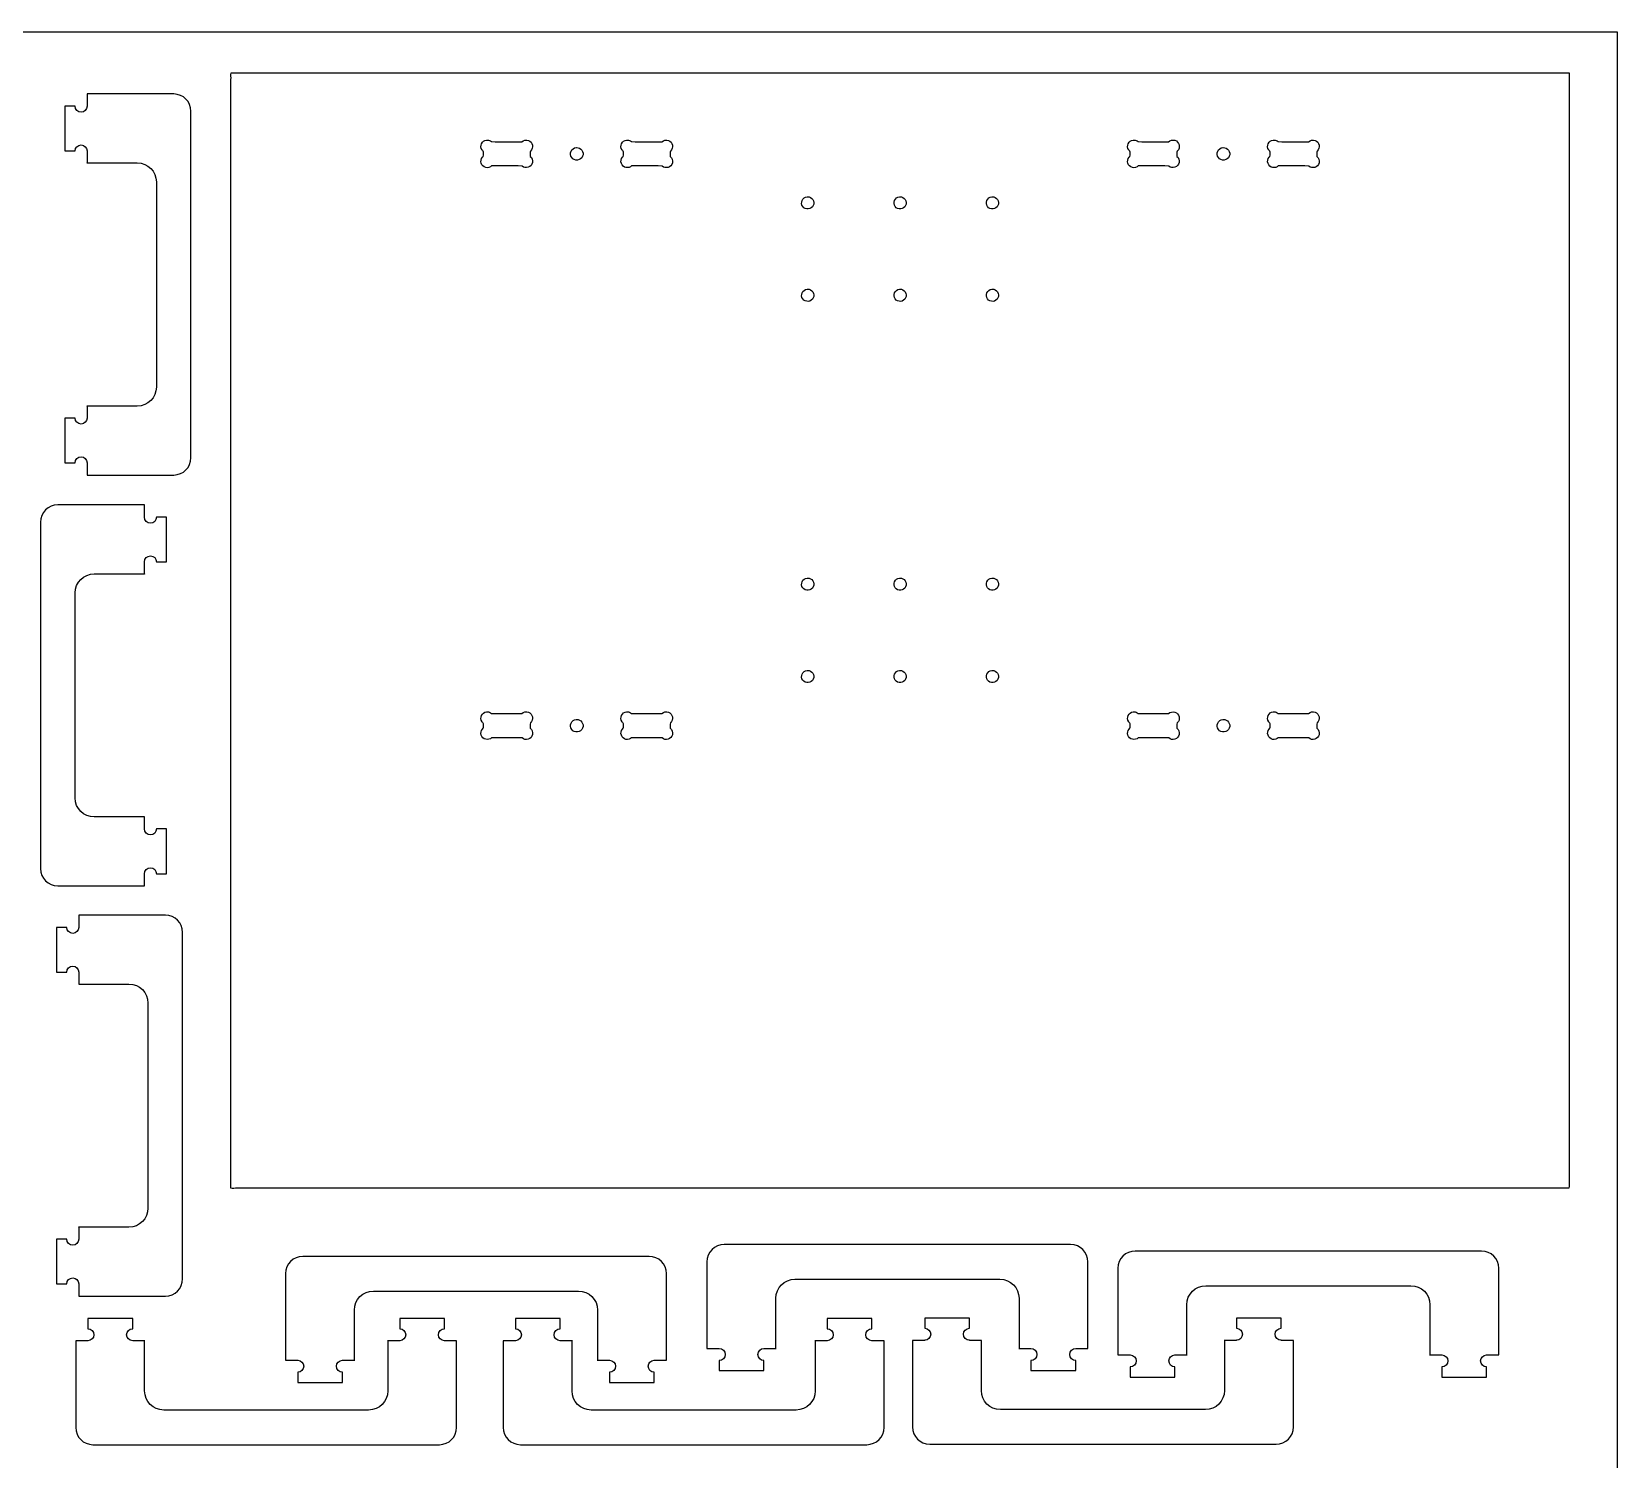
# Model space of a CAD drawing. Extents: x 0 to 4896, y 0 to 5028.
# Drawn here: x 1567 to 2439, y 4243 to 5028 of the extents above; entities that cross this region are included whole.
import ezdxf

# ---------------------------------------------------------------- set-up
doc = ezdxf.new("R2010")
doc.units = 0
doc.layers.add('Layer_1', color=7, linetype='CONTINUOUS')

msp = doc.modelspace()

# ---------------------------------------------------------------- linework, layer by layer
at = {"layer": 'Layer_1', "color": 1}
msp.add_lwpolyline([(0.635, 5027.708851), (2438.984285, 5027.708851), (2438.984285, 3808.559707), (0.635, 3808.559707), (0.635, 5027.708851)], dxfattribs=at)
at = {"layer": 'Layer_1', "color": 7}
for points in [[(1676.390433, 5001.43399), (1676.390433, 4392.072186)], [(2412.743262, 4395.449821), (2412.743262, 5004.811908), (2412.619649, 5004.935239), (2412.566874, 5004.988297), (1676.566822, 5004.988297), (1676.566822, 5004.988297)], [(1645.073644, 4993.465728), (1614.30239, 4993.465728), (1610.148644, 4993.465728), (1597.466142, 4993.465728), (1597.466142, 4986.736421), (1597.430864, 4986.736421)], [(1645.073644, 4993.465728), (1614.30239, 4993.465728), (1610.148644, 4993.465728), (1603.119335, 4993.465728)], [(1590.82517, 4986.736421), (1585.268779, 4986.736421), (1585.268779, 4962.130312), (1590.82517, 4962.130312)], [(1654.580864, 4793.458508), (1654.580864, 4983.958508)], [(1654.580864, 4793.458508), (1654.580864, 4983.958508)], [(1597.430864, 4962.130312), (1597.466142, 4962.130312), (1597.466142, 4955.401006), (1597.474608, 4955.401006), (1597.474608, 4955.559897), (1607.969606, 4955.559897), (1619.038079, 4955.559897), (1625.04405, 4955.559897)], [(1817.536822, 4968.148701), (1817.536822, 4968.149266)], [(1866.634739, 4964.020919), (1866.634739, 4964.021766)], [(1894.53043, 4968.148701), (1894.53043, 4968.149266)], [(2173.171874, 4968.148701), (2173.171874, 4968.149266)], [(2222.269791, 4964.020919), (2222.269791, 4964.021766)], [(2250.165765, 4968.148701), (2250.165765, 4968.149266)], [(1603.119335, 4955.559897), (1607.97017, 4955.559897), (1619.038644, 4955.559897), (1625.044615, 4955.559897)], [(1635.530582, 4945.073366), (1635.530582, 4832.343368)], [(1635.530864, 4945.073366), (1635.530864, 4832.343368)], [(1993.643488, 4936.927586), (1993.643488, 4936.928432)], [(2044.452124, 4936.927586), (2044.452124, 4936.928432)], [(2095.243262, 4936.927586), (2095.243262, 4936.928432)], [(1993.643488, 4886.127586), (1993.643488, 4886.128432)], [(2044.452124, 4886.127586), (2044.452124, 4886.128432)], [(2095.243262, 4886.127586), (2095.243262, 4886.128432)], [(1590.82517, 4815.286421), (1585.268779, 4815.286421), (1585.268779, 4790.680312), (1585.268779, 4790.680312)], [(1625.04405, 4821.857119), (1619.038079, 4821.857119), (1607.969606, 4821.857119), (1597.474608, 4821.857119), (1597.474608, 4822.015728), (1597.466142, 4822.015728), (1597.466142, 4815.286421), (1597.430864, 4815.286421)], [(1625.044615, 4821.857119), (1619.038644, 4821.857119), (1607.97017, 4821.857119), (1603.119335, 4821.857119)], [(1585.268779, 4790.680312), (1590.82517, 4790.680312)], [(1597.430864, 4790.680312), (1597.466142, 4790.680312), (1597.466142, 4783.951006), (1610.148644, 4783.951006), (1632.355864, 4783.951006), (1641.889613, 4783.951006), (1645.073644, 4783.951006)], [(1603.119335, 4783.951006), (1610.148644, 4783.951006), (1632.355864, 4783.951006), (1641.889613, 4783.951006), (1645.073644, 4783.951006)], [(1628.979639, 4760.780561), (1628.944362, 4760.780561), (1628.944362, 4767.509868), (1616.261859, 4767.509868), (1594.054639, 4767.509868), (1584.52089, 4767.509868), (1581.336859, 4767.509868)], [(1623.291168, 4767.509868), (1616.261859, 4767.509868), (1594.054639, 4767.509868), (1584.52089, 4767.509868), (1581.336859, 4767.509868)], [(1571.829639, 4758.002366), (1571.829639, 4567.502366)], [(1571.829639, 4758.002366), (1571.829639, 4567.502366)], [(1641.141724, 4760.780561), (1635.585333, 4760.780561)], [(1635.585333, 4736.174452), (1641.141724, 4736.174452), (1641.141724, 4760.780561), (1641.141724, 4760.780561)], [(1601.366453, 4729.603754), (1607.372424, 4729.603754), (1618.440897, 4729.603754), (1628.935895, 4729.603754), (1628.935895, 4729.445146), (1628.944362, 4729.445146), (1628.944362, 4736.174452), (1628.979639, 4736.174452)], [(1601.365888, 4729.603754), (1607.371859, 4729.603754), (1618.440333, 4729.603754), (1623.291168, 4729.603754)], [(1993.643488, 4727.30703), (1993.643488, 4727.307877)], [(2044.452124, 4727.30703), (2044.452124, 4727.307877)], [(2095.243262, 4727.30703), (2095.243262, 4727.307877)], [(1590.879639, 4606.387508), (1590.879639, 4719.117506)], [(1590.879922, 4606.387508), (1590.879922, 4719.117506)], [(1993.643488, 4676.50703), (1993.643488, 4676.507877)], [(2044.452124, 4676.50703), (2044.452124, 4676.507877)], [(2095.243262, 4676.50703), (2095.243262, 4676.507877)], [(1817.536822, 4653.717868), (1817.536822, 4653.718432)], [(1866.634739, 4649.590086), (1866.634739, 4649.590932)], [(1894.53043, 4653.717868), (1894.53043, 4653.718432)], [(2173.171874, 4653.717868), (2173.171874, 4653.718432)], [(2222.269791, 4649.590086), (2222.269791, 4649.590932)], [(2250.165765, 4653.717868), (2250.165765, 4653.718432)], [(1623.291168, 4595.900977), (1618.440333, 4595.900977), (1607.371859, 4595.900977), (1601.365888, 4595.900977)], [(1628.979639, 4589.330561), (1628.944362, 4589.330561), (1628.944362, 4596.059868), (1628.935895, 4596.059868), (1628.935895, 4595.900977), (1618.440897, 4595.900977), (1607.372424, 4595.900977), (1601.366453, 4595.900977)], [(1635.585333, 4564.724452), (1641.141724, 4564.724452), (1641.141724, 4589.330561), (1635.585333, 4589.330561)], [(1581.336859, 4557.995146), (1612.108113, 4557.995146), (1616.261859, 4557.995146), (1628.944362, 4557.995146), (1628.944362, 4564.724452), (1628.979639, 4564.724452)], [(1581.336859, 4557.995146), (1612.108113, 4557.995146), (1616.261859, 4557.995146), (1623.291168, 4557.995146)], [(1586.233697, 4535.225174), (1580.677306, 4535.225174), (1580.677306, 4510.619066), (1586.233697, 4510.619066)], [(1640.48217, 4541.954481), (1609.710917, 4541.954481), (1605.55717, 4541.954481), (1592.874668, 4541.954481), (1592.874668, 4535.225174), (1592.83939, 4535.225174)], [(1640.48217, 4541.954481), (1609.710917, 4541.954481), (1605.55717, 4541.954481), (1598.527862, 4541.954481)], [(1649.98939, 4341.947261), (1649.98939, 4532.447261)], [(1649.98939, 4341.947261), (1649.98939, 4532.447261)], [(1592.83939, 4510.619066), (1592.874668, 4510.619066), (1592.874668, 4503.889759), (1592.883135, 4503.889759), (1592.883135, 4504.04865), (1603.378415, 4504.04865), (1614.446606, 4504.04865), (1620.452859, 4504.04865)], [(1598.527862, 4504.04865), (1603.378697, 4504.04865), (1614.44717, 4504.04865), (1620.453142, 4504.04865)], [(1630.939108, 4493.562119), (1630.939108, 4380.832121)], [(1630.93939, 4493.562119), (1630.93939, 4380.832121)], [(1679.944739, 4391.895797), (2412.566874, 4391.895797)], [(1620.452859, 4370.345872), (1614.446606, 4370.345872), (1603.378415, 4370.345872), (1592.883135, 4370.345872), (1592.883135, 4370.504481), (1592.874668, 4370.504481), (1592.874668, 4363.775174), (1592.83939, 4363.775174)], [(1620.453142, 4370.345872), (1614.44717, 4370.345872), (1603.378697, 4370.345872), (1598.527862, 4370.345872)], [(1586.233697, 4363.775174), (1580.677306, 4363.775174), (1580.677306, 4339.169066), (1580.677306, 4339.169066)], [(2138.356404, 4360.775717), (1947.856319, 4360.775717)], [(2138.356404, 4360.775717), (1947.856319, 4360.775717)], [(1906.56495, 4354.300692), (1716.06495, 4354.300692)], [(1906.56495, 4354.300692), (1716.06495, 4354.300692)], [(1938.349099, 4351.268214), (1938.349099, 4320.497243), (1938.349099, 4316.343214), (1938.349099, 4303.660994), (1945.078406, 4303.660994), (1945.078406, 4303.625717)], [(1938.349099, 4351.268214), (1938.349099, 4320.497243), (1938.349099, 4316.343214), (1938.349099, 4309.314188)], [(2141.134543, 4303.625717), (2141.134543, 4303.660994), (2147.863793, 4303.660994), (2147.863793, 4316.343214), (2147.863793, 4338.550717), (2147.863793, 4348.084466), (2147.863793, 4351.268214)], [(2147.863793, 4309.314188), (2147.863793, 4316.343214), (2147.863793, 4338.550717), (2147.863793, 4348.084466), (2147.863793, 4351.268214)], [(2364.353751, 4357.238908), (2173.853751, 4357.238908)], [(2364.353751, 4357.238908), (2173.853751, 4357.238908)], [(1706.55773, 4344.79319), (1706.55773, 4314.022219), (1706.55773, 4309.86819), (1706.55773, 4297.18597), (1713.287037, 4297.18597), (1713.287037, 4297.150692)], [(1706.55773, 4344.79319), (1706.55773, 4314.022219), (1706.55773, 4309.86819), (1706.55773, 4302.839163)], [(1909.343146, 4297.150692), (1909.343146, 4297.18597), (1916.072453, 4297.18597), (1916.072453, 4309.86819), (1916.072453, 4332.075692), (1916.072453, 4341.609441), (1916.072453, 4344.79319)], [(1916.072453, 4302.839163), (1916.072453, 4309.86819), (1916.072453, 4332.075692), (1916.072453, 4341.609441), (1916.072453, 4344.79319)], [(2164.346418, 4347.731406), (2164.346418, 4316.960434), (2164.346418, 4312.806406), (2164.346418, 4300.124186), (2171.07564, 4300.124186), (2171.07564, 4300.088908)], [(2164.346418, 4347.731406), (2164.346418, 4316.960434), (2164.346418, 4312.806406), (2164.346418, 4305.777379)], [(2367.13189, 4300.088908), (2367.13189, 4300.124186), (2373.86114, 4300.124186), (2373.86114, 4312.806406), (2373.86114, 4335.013908), (2373.86114, 4344.547657), (2373.86114, 4347.731406)], [(2373.86114, 4305.777379), (2373.86114, 4312.806406), (2373.86114, 4335.013908), (2373.86114, 4344.547657), (2373.86114, 4347.731406)], [(1580.677306, 4339.169066), (1586.233697, 4339.169066)], [(1592.83939, 4339.169066), (1592.874668, 4339.169066), (1592.874668, 4332.439759), (1605.55717, 4332.439759), (1627.76439, 4332.439759), (1637.298139, 4332.439759), (1640.48217, 4332.439759)], [(1754.950093, 4335.250692), (1867.68009, 4335.250692)], [(1754.950093, 4335.25041), (1867.68009, 4335.25041)], [(1986.741462, 4341.725717), (2099.471488, 4341.725717)], [(1986.741462, 4341.725434), (2099.471488, 4341.725434)], [(2212.738695, 4338.188908), (2325.468834, 4338.188908)], [(2212.738695, 4338.188626), (2325.468834, 4338.188626)], [(1598.527862, 4332.439759), (1605.55717, 4332.439759), (1627.76439, 4332.439759), (1637.298139, 4332.439759), (1640.48217, 4332.439759)], [(1969.684515, 4303.625717), (1969.684515, 4303.660994), (1976.413822, 4303.660994), (1976.413822, 4303.669461), (1976.25493, 4303.669461), (1976.25493, 4314.164459), (1976.25493, 4325.232932), (1976.25493, 4331.238903)], [(1976.25493, 4309.314188), (1976.25493, 4314.165023), (1976.25493, 4325.233214), (1976.25493, 4331.239468)], [(2109.957793, 4331.238903), (2109.957793, 4325.232932), (2109.957793, 4314.164459), (2109.957793, 4303.669461), (2109.799071, 4303.669461), (2109.799071, 4303.660994), (2116.528293, 4303.660994), (2116.528293, 4303.625717)], [(2109.957793, 4331.239468), (2109.957793, 4325.233214), (2109.957793, 4314.165023), (2109.957793, 4309.314188)], [(2195.68189, 4300.088908), (2195.68189, 4300.124186), (2202.41114, 4300.124186), (2202.41114, 4300.132652), (2202.252362, 4300.132652), (2202.252362, 4310.62765), (2202.252362, 4321.696123), (2202.252362, 4327.702094)], [(2202.252362, 4305.777379), (2202.252362, 4310.628214), (2202.252362, 4321.696406), (2202.252362, 4327.702659)], [(2335.95514, 4327.702094), (2335.95514, 4321.696123), (2335.95514, 4310.62765), (2335.95514, 4300.132652), (2335.796418, 4300.132652), (2335.796418, 4300.124186), (2342.52564, 4300.124186), (2342.52564, 4300.088908)], [(2335.95514, 4327.702659), (2335.95514, 4321.696406), (2335.95514, 4310.628214), (2335.95514, 4305.777379)], [(1597.906973, 4320.065726), (1597.906973, 4314.509334)], [(1622.513082, 4314.509334), (1622.513082, 4320.065726), (1597.906973, 4320.065726), (1597.906973, 4320.065726)], [(1737.893146, 4297.150692), (1737.893146, 4297.18597), (1744.622453, 4297.18597), (1744.622453, 4297.194437), (1744.463562, 4297.194437), (1744.463562, 4307.689434), (1744.463562, 4318.757908), (1744.463562, 4324.763879)], [(1744.463562, 4302.839163), (1744.463562, 4307.689999), (1744.463562, 4318.75819), (1744.463562, 4324.764443)], [(1793.963082, 4314.509334), (1793.963082, 4320.065726), (1769.356973, 4320.065726), (1769.356973, 4314.509334)], [(1832.981997, 4320.065726), (1832.981997, 4314.509334)], [(1857.588106, 4314.509334), (1857.588106, 4320.065726), (1832.981997, 4320.065726), (1832.981997, 4320.065726)], [(1878.166339, 4324.763879), (1878.166339, 4318.757908), (1878.166339, 4307.689434), (1878.166339, 4297.194437), (1878.00773, 4297.194437), (1878.00773, 4297.18597), (1884.737037, 4297.18597), (1884.737037, 4297.150692)], [(1878.166339, 4324.764443), (1878.166339, 4318.75819), (1878.166339, 4307.689999), (1878.166339, 4302.839163)], [(2029.038106, 4314.509334), (2029.038106, 4320.065726), (2004.431997, 4320.065726), (2004.431997, 4314.509334)], [(2058.076797, 4320.294608), (2058.076797, 4314.738217)], [(2082.683047, 4314.738217), (2082.683047, 4320.294608), (2058.076797, 4320.294608), (2058.076797, 4320.294608)], [(2254.133047, 4314.738217), (2254.133047, 4320.294608), (2229.526797, 4320.294608), (2229.526797, 4314.738217)], [(1597.906973, 4307.903641), (1597.906973, 4307.868363), (1591.177666, 4307.868363), (1591.177666, 4295.185861), (1591.177666, 4272.978641), (1591.177666, 4263.444892), (1591.177666, 4260.260861)], [(1629.083779, 4280.290454), (1629.083779, 4286.296426), (1629.083779, 4297.364899), (1629.083779, 4307.859897), (1629.242388, 4307.859897), (1629.242388, 4307.868363), (1622.513082, 4307.868363), (1622.513082, 4307.903641)], [(1769.356973, 4307.903641), (1769.356973, 4307.868363), (1762.627666, 4307.868363), (1762.627666, 4307.859897), (1762.786557, 4307.859897), (1762.786557, 4297.364899), (1762.786557, 4286.296426), (1762.786557, 4280.290454)], [(1800.692388, 4260.260861), (1800.692388, 4291.032114), (1800.692388, 4295.185861), (1800.692388, 4307.868363), (1793.963082, 4307.868363), (1793.963082, 4307.903641)], [(1832.981997, 4307.903641), (1832.981997, 4307.868363), (1826.25269, 4307.868363), (1826.25269, 4295.185861), (1826.25269, 4272.978641), (1826.25269, 4263.444892), (1826.25269, 4260.260861)], [(1864.158804, 4280.290454), (1864.158804, 4286.296426), (1864.158804, 4297.364899), (1864.158804, 4307.859897), (1864.317413, 4307.859897), (1864.317413, 4307.868363), (1857.588106, 4307.868363), (1857.588106, 4307.903641)], [(2004.431997, 4307.903641), (2004.431997, 4307.868363), (1997.70269, 4307.868363), (1997.70269, 4307.859897), (1997.861582, 4307.859897), (1997.861582, 4297.364899), (1997.861582, 4286.296426), (1997.861582, 4280.290454)], [(2035.767413, 4260.260861), (2035.767413, 4291.032114), (2035.767413, 4295.185861), (2035.767413, 4307.868363), (2029.038106, 4307.868363), (2029.038106, 4307.903641)], [(2058.076797, 4308.132523), (2058.076797, 4308.097246), (2051.347547, 4308.097246), (2051.347547, 4295.414743), (2051.347547, 4273.207523), (2051.347547, 4263.673774), (2051.347547, 4260.489743)], [(2089.253547, 4280.519337), (2089.253547, 4286.525308), (2089.253547, 4297.593781), (2089.253547, 4308.088779), (2089.412269, 4308.088779), (2089.412269, 4308.097246), (2082.683047, 4308.097246), (2082.683047, 4308.132523)], [(2229.526797, 4308.132523), (2229.526797, 4308.097246), (2222.797547, 4308.097246), (2222.797547, 4308.088779), (2222.956325, 4308.088779), (2222.956325, 4297.593781), (2222.956325, 4286.525308), (2222.956325, 4280.519337)], [(2260.862269, 4260.489743), (2260.862269, 4291.260997), (2260.862269, 4295.414743), (2260.862269, 4308.097246), (2254.133047, 4308.097246), (2254.133047, 4308.132523)], [(1591.177666, 4302.21517), (1591.177666, 4295.185861), (1591.177666, 4272.978641), (1591.177666, 4263.444892), (1591.177666, 4260.260861)], [(1629.083779, 4280.28989), (1629.083779, 4286.295861), (1629.083779, 4297.364334), (1629.083779, 4302.21517)], [(1762.786557, 4302.21517), (1762.786557, 4297.364334), (1762.786557, 4286.295861), (1762.786557, 4280.28989)], [(1800.692388, 4260.260861), (1800.692388, 4291.032114), (1800.692388, 4295.185861), (1800.692388, 4302.21517)], [(1826.25269, 4302.21517), (1826.25269, 4295.185861), (1826.25269, 4272.978641), (1826.25269, 4263.444892), (1826.25269, 4260.260861)], [(1864.158804, 4280.28989), (1864.158804, 4286.295861), (1864.158804, 4297.364334), (1864.158804, 4302.21517)], [(1997.861582, 4302.21517), (1997.861582, 4297.364334), (1997.861582, 4286.295861), (1997.861582, 4280.28989)], [(2035.767413, 4260.260861), (2035.767413, 4291.032114), (2035.767413, 4295.185861), (2035.767413, 4302.21517)], [(2051.347547, 4302.444052), (2051.347547, 4295.414743), (2051.347547, 4273.207523), (2051.347547, 4263.673774), (2051.347547, 4260.489743)], [(2089.253547, 4280.518772), (2089.253547, 4286.524743), (2089.253547, 4297.593217), (2089.253547, 4302.444052)], [(2222.956325, 4302.444052), (2222.956325, 4297.593217), (2222.956325, 4286.524743), (2222.956325, 4280.518772)], [(2260.862269, 4260.489743), (2260.862269, 4291.260997), (2260.862269, 4295.414743), (2260.862269, 4302.444052)], [(1713.287037, 4290.544999), (1713.287037, 4284.988608), (1737.893146, 4284.988608), (1737.893146, 4290.544999)], [(1884.737037, 4290.544999), (1884.737037, 4284.988608), (1909.343146, 4284.988608), (1909.343146, 4284.988608)], [(1909.343146, 4284.988608), (1909.343146, 4290.544999)], [(1945.078406, 4297.020023), (1945.078406, 4291.463632), (1969.684515, 4291.463632), (1969.684515, 4297.020023)], [(2116.528293, 4297.020023), (2116.528293, 4291.463632), (2141.134543, 4291.463632), (2141.134543, 4291.463632)], [(2141.134543, 4291.463632), (2141.134543, 4297.020023)], [(2171.07564, 4293.483214), (2171.07564, 4287.926823), (2195.68189, 4287.926823), (2195.68189, 4293.483214)], [(2342.52564, 4293.483214), (2342.52564, 4287.926823), (2367.13189, 4287.926823), (2367.13189, 4287.926823)], [(2367.13189, 4287.926823), (2367.13189, 4293.483214)], [(1752.300026, 4269.803923), (1639.570028, 4269.803923)], [(1752.300026, 4269.803641), (1639.570028, 4269.803641)], [(1987.37505, 4269.803923), (1874.645053, 4269.803923)], [(1987.37505, 4269.803641), (1874.645053, 4269.803641)], [(2212.469992, 4270.032806), (2099.739853, 4270.032806)], [(2212.469992, 4270.032523), (2099.739853, 4270.032523)], [(1600.685168, 4250.753641), (1791.185168, 4250.753641)], [(1600.685168, 4250.753641), (1791.185168, 4250.753641)], [(1835.760193, 4250.753641), (2026.260193, 4250.753641)], [(1835.760193, 4250.753641), (2026.260193, 4250.753641)], [(2060.854936, 4250.982523), (2251.354936, 4250.982523)], [(2060.854936, 4250.982523), (2251.354936, 4250.982523)]]:
    msp.add_lwpolyline(points, dxfattribs=at)
for points in [[(1676.566822, 5004.988297), (1676.153366, 5003.950283), (1676.509248, 5002.593923), (1676.390433, 5001.43399)], [(1654.580864, 4983.958508), (1654.580864, 4989.22421), (1650.339346, 4993.465728), (1645.073644, 4993.465728)], [(1654.580864, 4983.958508), (1654.580864, 4989.22421), (1650.339346, 4993.465728), (1645.073644, 4993.465728)], [(1594.123502, 4983.429341), (1592.294419, 4983.429341), (1590.82517, 4984.907339), (1590.82517, 4986.736421)], [(1597.430864, 4986.736421), (1597.430864, 4984.907339), (1595.952866, 4983.429341), (1594.123502, 4983.429341)], [(1590.82517, 4962.130312), (1590.82517, 4963.959677), (1592.294419, 4965.437674), (1594.123502, 4965.437674)], [(1594.123502, 4965.437674), (1595.952866, 4965.437674), (1597.430864, 4963.959677), (1597.430864, 4962.130312)], [(1814.635295, 4962.725519), (1813.145726, 4964.74877), (1814.638117, 4968.001099), (1817.175295, 4968.131768)], [(1815.376128, 4961.040934), (1815.642546, 4961.829746), (1815.035204, 4962.187321), (1814.635295, 4962.725519)], [(1817.175295, 4968.131768), (1817.295804, 4968.145879), (1817.415748, 4968.148701), (1817.536822, 4968.148701)], [(1817.536822, 4968.149266), (1818.385182, 4968.149266), (1819.233259, 4967.828379), (1819.856406, 4967.249823)], [(1819.856406, 4967.249823), (1825.380906, 4967.105608), (1831.006159, 4967.230068), (1836.569324, 4967.188017)], [(1836.569324, 4967.188017), (1837.503762, 4968.086612), (1838.959464, 4968.405241), (1840.176406, 4967.937599)], [(1840.176406, 4967.937599), (1842.575859, 4967.187452), (1843.23767, 4963.727126), (1841.349322, 4962.116766)], [(1841.349322, 4962.116766), (1840.818179, 4961.342912), (1841.285822, 4960.110166), (1841.128906, 4959.162463)], [(1863.979875, 4958.483154), (1862.333673, 4960.486368), (1863.818444, 4963.85469), (1866.396544, 4963.995519)], [(1866.396544, 4963.995519), (1866.475848, 4964.006808), (1866.556282, 4964.018097), (1866.634739, 4964.020919)], [(1866.634739, 4964.021766), (1869.063262, 4964.161183), (1870.960077, 4961.479226), (1869.942102, 4959.215239)], [(1891.637653, 4962.734268), (1890.145826, 4964.754414), (1891.640475, 4968.000817), (1894.168904, 4968.131768)], [(1892.369737, 4961.049683), (1892.630228, 4961.832286), (1892.039819, 4962.19099), (1891.637653, 4962.734268)], [(1894.168904, 4968.131768), (1894.289695, 4968.145879), (1894.409357, 4968.148701), (1894.53043, 4968.148701)], [(1894.53043, 4968.149266), (1895.379073, 4968.149266), (1896.22715, 4967.828379), (1896.850015, 4967.249823)], [(1896.850015, 4967.249823), (1902.377619, 4967.105608), (1908.005695, 4967.230068), (1913.571682, 4967.188017)], [(1913.571682, 4967.188017), (1914.506684, 4968.089999), (1915.96295, 4968.403266), (1917.178764, 4967.937599)], [(1917.178764, 4967.937599), (1919.570033, 4967.180397), (1920.23015, 4963.72515), (1918.343213, 4962.116766)], [(1918.343213, 4962.116766), (1917.811788, 4961.342912), (1918.27943, 4960.110166), (1918.122515, 4959.162463)], [(2170.270347, 4962.725519), (2168.780778, 4964.74877), (2170.273169, 4968.001099), (2172.810347, 4968.131768)], [(2171.01118, 4961.040934), (2171.277598, 4961.829746), (2170.670256, 4962.187321), (2170.270347, 4962.725519)], [(2172.810347, 4968.131768), (2172.930856, 4968.145879), (2173.0508, 4968.148701), (2173.171874, 4968.148701)], [(2173.171874, 4968.149266), (2174.020234, 4968.149266), (2174.868311, 4967.828379), (2175.491458, 4967.249823)], [(2175.491458, 4967.249823), (2181.015958, 4967.105608), (2186.641494, 4967.230068), (2192.204094, 4967.188017)], [(2192.204094, 4967.188017), (2193.096762, 4968.04061), (2194.463282, 4968.384921), (2195.643818, 4967.990657)], [(2195.643818, 4967.990657), (2198.155031, 4967.356786), (2198.929449, 4963.768612), (2196.984374, 4962.116766)], [(2196.984374, 4962.116766), (2196.453231, 4961.342912), (2196.920874, 4960.110166), (2196.763958, 4959.162463)], [(2219.615209, 4958.483154), (2217.968442, 4960.486368), (2219.453496, 4963.85469), (2222.031596, 4963.995519)], [(2222.031596, 4963.995519), (2222.1109, 4964.006808), (2222.191334, 4964.018097), (2222.269791, 4964.020919)], [(2222.269791, 4964.021766), (2224.698314, 4964.161183), (2226.595411, 4961.479226), (2225.576871, 4959.215239)], [(2247.272987, 4962.734268), (2245.780596, 4964.754414), (2247.275809, 4968.000817), (2249.803956, 4968.131768)], [(2248.004789, 4961.049683), (2248.26528, 4961.832286), (2247.674589, 4962.19099), (2247.272987, 4962.734268)], [(2249.803956, 4968.131768), (2249.924747, 4968.145879), (2250.044409, 4968.148701), (2250.165765, 4968.148701)], [(2250.165765, 4968.149266), (2251.014125, 4968.149266), (2251.862202, 4967.828379), (2252.485067, 4967.249823)], [(2252.485067, 4967.249823), (2258.012671, 4967.105608), (2263.640747, 4967.230068), (2269.206734, 4967.188017)], [(2269.206734, 4967.188017), (2270.141454, 4968.086612), (2271.597156, 4968.405241), (2272.814098, 4967.937599)], [(2272.814098, 4967.937599), (2275.20452, 4967.180397), (2275.865202, 4963.72515), (2273.977982, 4962.116766)], [(2273.977982, 4962.116766), (2273.44684, 4961.342912), (2273.914482, 4960.110166), (2273.757567, 4959.162463)], [(1625.04405, 4955.559897), (1630.855288, 4955.559897), (1635.530582, 4950.884603), (1635.530582, 4945.073366)], [(1625.044615, 4955.559897), (1630.855853, 4955.559897), (1635.530864, 4950.884603), (1635.530864, 4945.073366)], [(1816.663626, 4953.059408), (1814.231999, 4953.557812), (1813.206686, 4956.861506), (1814.864459, 4958.677323)], [(1814.864459, 4958.677323), (1815.699555, 4959.184759), (1815.282995, 4960.212048), (1815.376128, 4961.040934)], [(1819.944459, 4953.914823), (1819.099768, 4953.103717), (1817.821302, 4952.753479), (1816.663626, 4953.059408)], [(1836.639879, 4953.853017), (1831.120742, 4953.997514), (1825.501697, 4953.872772), (1819.944459, 4953.914823)], [(1842.389875, 4955.722739), (1841.991377, 4953.15621), (1838.447795, 4952.035506), (1836.639879, 4953.853017)], [(1841.128906, 4959.162463), (1842.15563, 4958.379861), (1842.661937, 4956.989634), (1842.389875, 4955.722739)], [(1869.942102, 4959.215239), (1869.057899, 4956.794619), (1865.41441, 4956.342217), (1863.979875, 4958.483154)], [(1893.816126, 4953.02413), (1891.305477, 4953.41529), (1890.16163, 4956.812681), (1891.85835, 4958.668574)], [(1891.85835, 4958.668574), (1892.689495, 4959.195201), (1892.279144, 4960.211201), (1892.369737, 4961.049683)], [(1896.93835, 4953.914823), (1896.130913, 4953.142663), (1894.932597, 4952.782548), (1893.816126, 4953.02413)], [(1913.642237, 4953.853017), (1908.120842, 4953.997232), (1902.49841, 4953.872772), (1896.93835, 4953.914823)], [(1919.348488, 4955.56413), (1918.841899, 4953.091581), (1915.40415, 4952.085741), (1913.642237, 4953.853017)], [(1918.122515, 4959.162463), (1919.194113, 4958.347123), (1919.693646, 4956.871101), (1919.348488, 4955.56413)], [(2172.298678, 4953.059408), (2169.867051, 4953.557812), (2168.841738, 4956.861506), (2170.499511, 4958.677323)], [(2170.499511, 4958.677323), (2171.334607, 4959.184759), (2170.918047, 4960.212048), (2171.01118, 4961.040934)], [(2175.579511, 4953.914823), (2174.73482, 4953.103717), (2173.456354, 4952.753479), (2172.298678, 4953.059408)], [(2192.274649, 4953.853017), (2186.756076, 4953.997514), (2181.136749, 4953.872772), (2175.579511, 4953.914823)], [(2198.025209, 4955.722739), (2197.625865, 4953.15621), (2194.082847, 4952.035506), (2192.274649, 4953.853017)], [(2196.763958, 4959.162463), (2197.791811, 4958.379579), (2198.295014, 4956.990481), (2198.025209, 4955.722739)], [(2225.576871, 4959.215239), (2224.692951, 4956.794619), (2221.04918, 4956.342217), (2219.615209, 4958.483154)], [(2249.451178, 4953.02413), (2246.940529, 4953.41529), (2245.796682, 4956.812681), (2247.493402, 4958.668574)], [(2247.493402, 4958.668574), (2248.324547, 4959.195201), (2247.914196, 4960.211201), (2248.004789, 4961.049683)], [(2252.573402, 4953.914823), (2251.765965, 4953.142663), (2250.567649, 4952.782548), (2249.451178, 4953.02413)], [(2269.277289, 4953.853017), (2263.755894, 4953.997232), (2258.133462, 4953.872772), (2252.573402, 4953.914823)], [(2274.98354, 4955.56413), (2274.476951, 4953.091581), (2271.039202, 4952.085741), (2269.277289, 4953.853017)], [(2273.757567, 4959.162463), (2274.829165, 4958.347123), (2275.328698, 4956.871101), (2274.98354, 4955.56413)], [(1991.06821, 4931.56621), (1989.459544, 4933.492094), (1990.913553, 4936.772081), (1993.405293, 4936.902186)], [(1993.405293, 4936.902186), (1993.484315, 4936.913474), (1993.565595, 4936.924763), (1993.643488, 4936.927586)], [(1993.643488, 4936.928432), (1996.056206, 4937.070108), (1997.924517, 4934.315619), (1996.76543, 4932.121906)], [(2041.876846, 4931.56621), (2040.267615, 4933.490683), (2041.720778, 4936.772081), (2044.214211, 4936.902186)], [(2044.214211, 4936.902186), (2044.292951, 4936.913474), (2044.374513, 4936.924763), (2044.452124, 4936.927586)], [(2044.452124, 4936.928432), (2046.864532, 4937.070108), (2048.732758, 4934.315619), (2047.57432, 4932.121906)], [(2092.667985, 4931.56621), (2091.059318, 4933.492094), (2092.513327, 4936.772081), (2095.005067, 4936.902186)], [(2095.005067, 4936.902186), (2095.084089, 4936.913474), (2095.165369, 4936.924763), (2095.243262, 4936.927586)], [(2095.243262, 4936.928432), (2097.65598, 4937.070108), (2099.524291, 4934.315619), (2098.365205, 4932.121906)], [(1996.76543, 4932.121906), (1995.842564, 4929.886706), (1992.406508, 4929.553683), (1991.06821, 4931.56621)], [(2047.57432, 4932.121906), (2046.650889, 4929.886706), (2043.215144, 4929.553683), (2041.876846, 4931.56621)], [(2098.365205, 4932.121906), (2097.442338, 4929.886706), (2094.006282, 4929.553683), (2092.667985, 4931.56621)], [(1991.06821, 4880.76621), (1989.459544, 4882.692094), (1990.913553, 4885.972081), (1993.405293, 4886.102186)], [(1993.405293, 4886.102186), (1993.484315, 4886.113474), (1993.565595, 4886.124763), (1993.643488, 4886.127586)], [(1993.643488, 4886.128432), (1996.056206, 4886.270108), (1997.924517, 4883.515619), (1996.76543, 4881.321906)], [(2041.876846, 4880.76621), (2040.267615, 4882.690683), (2041.720778, 4885.972081), (2044.214211, 4886.102186)], [(2044.214211, 4886.102186), (2044.292951, 4886.113474), (2044.374513, 4886.124763), (2044.452124, 4886.127586)], [(2044.452124, 4886.128432), (2046.864532, 4886.270108), (2048.732758, 4883.515619), (2047.57432, 4881.321906)], [(2092.667985, 4880.76621), (2091.059318, 4882.692094), (2092.513327, 4885.972081), (2095.005067, 4886.102186)], [(2095.005067, 4886.102186), (2095.084089, 4886.113474), (2095.165369, 4886.124763), (2095.243262, 4886.127586)], [(2095.243262, 4886.128432), (2097.65598, 4886.270108), (2099.524291, 4883.515619), (2098.365205, 4881.321906)], [(1996.76543, 4881.321906), (1995.842564, 4879.086706), (1992.406508, 4878.753683), (1991.06821, 4880.76621)], [(2047.57432, 4881.321906), (2046.650889, 4879.086706), (2043.215144, 4878.753683), (2041.876846, 4880.76621)], [(2098.365205, 4881.321906), (2097.442338, 4879.086706), (2094.006282, 4878.753683), (2092.667985, 4880.76621)], [(1635.530582, 4832.343368), (1635.530582, 4826.53213), (1630.855288, 4821.856837), (1625.04405, 4821.857119)], [(1635.530864, 4832.343368), (1635.530864, 4826.53213), (1630.855853, 4821.856837), (1625.044615, 4821.857119)], [(1594.123502, 4811.979341), (1592.294419, 4811.979341), (1590.82517, 4813.457339), (1590.82517, 4815.286421)], [(1597.430864, 4815.286421), (1597.430864, 4813.457339), (1595.952866, 4811.979341), (1594.123502, 4811.979341)], [(1590.82517, 4790.680312), (1590.82517, 4792.509677), (1592.294419, 4793.987674), (1594.123502, 4793.987674)], [(1594.123502, 4793.987674), (1595.952866, 4793.987674), (1597.430864, 4792.509677), (1597.430864, 4790.680312)], [(1645.073644, 4783.951006), (1650.339346, 4783.951006), (1654.580864, 4788.192523), (1654.580864, 4793.458508)], [(1645.073644, 4783.951006), (1650.339346, 4783.951006), (1654.580864, 4788.192523), (1654.580864, 4793.458508)], [(1581.336859, 4767.509868), (1576.071157, 4767.509868), (1571.829639, 4763.26835), (1571.829639, 4758.002366)], [(1581.336859, 4767.509868), (1576.071157, 4767.509868), (1571.829639, 4763.26835), (1571.829639, 4758.002366)], [(1632.287002, 4757.473199), (1630.457637, 4757.473199), (1628.979639, 4758.951197), (1628.979639, 4760.780561)], [(1635.585333, 4760.780561), (1635.585333, 4758.951197), (1634.116366, 4757.473199), (1632.287002, 4757.473199)], [(1628.979639, 4736.174452), (1628.979639, 4738.003534), (1630.457637, 4739.481532), (1632.287002, 4739.481532)], [(1632.287002, 4739.481532), (1634.116084, 4739.481532), (1635.585333, 4738.003534), (1635.585333, 4736.174452)], [(1590.879639, 4719.117506), (1590.879639, 4724.928743), (1595.55465, 4729.604037), (1601.365888, 4729.603754)], [(1590.879922, 4719.117506), (1590.879922, 4724.928743), (1595.555215, 4729.603754), (1601.366453, 4729.603754)], [(1991.06821, 4721.945654), (1989.459544, 4723.871539), (1990.913553, 4727.151526), (1993.405293, 4727.28163)], [(1993.405293, 4727.28163), (1993.484315, 4727.292919), (1993.565595, 4727.304208), (1993.643488, 4727.30703)], [(1993.643488, 4727.307877), (1996.056206, 4727.449552), (1997.924517, 4724.695063), (1996.76543, 4722.50135)], [(2041.876846, 4721.945654), (2040.267615, 4723.870128), (2041.720778, 4727.151526), (2044.214211, 4727.28163)], [(2044.214211, 4727.28163), (2044.292951, 4727.292919), (2044.374513, 4727.304208), (2044.452124, 4727.30703)], [(2044.452124, 4727.307877), (2046.864532, 4727.449552), (2048.732758, 4724.695063), (2047.57432, 4722.50135)], [(2092.667985, 4721.945654), (2091.059318, 4723.871539), (2092.513327, 4727.151526), (2095.005067, 4727.28163)], [(2095.005067, 4727.28163), (2095.084089, 4727.292919), (2095.165369, 4727.304208), (2095.243262, 4727.30703)], [(2095.243262, 4727.307877), (2097.65598, 4727.449552), (2099.524291, 4724.695063), (2098.365205, 4722.50135)], [(1996.76543, 4722.50135), (1995.842564, 4720.26615), (1992.406508, 4719.933128), (1991.06821, 4721.945654)], [(2047.57432, 4722.50135), (2046.650889, 4720.26615), (2043.215144, 4719.933128), (2041.876846, 4721.945654)], [(2098.365205, 4722.50135), (2097.442338, 4720.26615), (2094.006282, 4719.933128), (2092.667985, 4721.945654)], [(1991.06821, 4671.145654), (1989.459544, 4673.071539), (1990.913553, 4676.351526), (1993.405293, 4676.48163)], [(1993.405293, 4676.48163), (1993.484315, 4676.492919), (1993.565595, 4676.504208), (1993.643488, 4676.50703)], [(1993.643488, 4676.507877), (1996.056206, 4676.649552), (1997.924517, 4673.895063), (1996.76543, 4671.70135)], [(2041.876846, 4671.145654), (2040.267615, 4673.070128), (2041.720778, 4676.351526), (2044.214211, 4676.48163)], [(2044.214211, 4676.48163), (2044.292951, 4676.492919), (2044.374513, 4676.504208), (2044.452124, 4676.50703)], [(2044.452124, 4676.507877), (2046.864532, 4676.649552), (2048.732758, 4673.895063), (2047.57432, 4671.70135)], [(2092.667985, 4671.145654), (2091.059318, 4673.071539), (2092.513327, 4676.351526), (2095.005067, 4676.48163)], [(2095.005067, 4676.48163), (2095.084089, 4676.492919), (2095.165369, 4676.504208), (2095.243262, 4676.50703)], [(2095.243262, 4676.507877), (2097.65598, 4676.649552), (2099.524291, 4673.895063), (2098.365205, 4671.70135)], [(1996.76543, 4671.70135), (1995.842564, 4669.46615), (1992.406508, 4669.133128), (1991.06821, 4671.145654)], [(2047.57432, 4671.70135), (2046.650889, 4669.46615), (2043.215144, 4669.133128), (2041.876846, 4671.145654)], [(2098.365205, 4671.70135), (2097.442338, 4669.46615), (2094.006282, 4669.133128), (2092.667985, 4671.145654)], [(1814.635295, 4648.294686), (1813.145726, 4650.317937), (1814.638117, 4653.570266), (1817.175295, 4653.700934)], [(1815.376128, 4646.610101), (1815.642546, 4647.398912), (1815.035204, 4647.756488), (1814.635295, 4648.294686)], [(1817.175295, 4653.700934), (1817.295804, 4653.715046), (1817.415748, 4653.717868), (1817.536822, 4653.717868)], [(1817.536822, 4653.718432), (1818.385182, 4653.718432), (1819.233259, 4653.397546), (1819.856406, 4652.81899)], [(1819.856406, 4652.81899), (1825.380906, 4652.674774), (1831.006159, 4652.799234), (1836.569324, 4652.757183)], [(1836.569324, 4652.757183), (1837.503762, 4653.655779), (1838.959464, 4653.974408), (1840.176406, 4653.506766)], [(1840.176406, 4653.506766), (1842.575859, 4652.756619), (1843.23767, 4649.296292), (1841.349322, 4647.685932)], [(1863.979875, 4644.052321), (1862.333673, 4646.055534), (1863.818444, 4649.423857), (1866.396544, 4649.564686)], [(1866.396544, 4649.564686), (1866.475848, 4649.575974), (1866.556282, 4649.587263), (1866.634739, 4649.590086)], [(1866.634739, 4649.590932), (1869.063262, 4649.73035), (1870.960077, 4647.048392), (1869.942102, 4644.784406)], [(1891.637653, 4648.303434), (1890.145826, 4650.323581), (1891.640475, 4653.569983), (1894.168904, 4653.700934)], [(1892.369737, 4646.61885), (1892.630228, 4647.401452), (1892.039819, 4647.760157), (1891.637653, 4648.303434)], [(1894.168904, 4653.700934), (1894.289695, 4653.715046), (1894.409357, 4653.717868), (1894.53043, 4653.717868)], [(1894.53043, 4653.718432), (1895.379073, 4653.718432), (1896.22715, 4653.397546), (1896.850015, 4652.81899)], [(1896.850015, 4652.81899), (1902.377619, 4652.674774), (1908.005695, 4652.799234), (1913.571682, 4652.757183)], [(1913.571682, 4652.757183), (1914.506684, 4653.659166), (1915.96295, 4653.972432), (1917.178764, 4653.506766)], [(1917.178764, 4653.506766), (1919.570033, 4652.749563), (1920.23015, 4649.294317), (1918.343213, 4647.685932)], [(2170.270347, 4648.294686), (2168.780778, 4650.317937), (2170.273169, 4653.570266), (2172.810347, 4653.700934)], [(2171.01118, 4646.610101), (2171.277598, 4647.398912), (2170.670256, 4647.756488), (2170.270347, 4648.294686)], [(2172.810347, 4653.700934), (2172.930856, 4653.715046), (2173.0508, 4653.717868), (2173.171874, 4653.717868)], [(2173.171874, 4653.718432), (2174.020234, 4653.718432), (2174.868311, 4653.397546), (2175.491458, 4652.81899)], [(2175.491458, 4652.81899), (2181.015958, 4652.674774), (2186.641494, 4652.799234), (2192.204094, 4652.757183)], [(2192.204094, 4652.757183), (2193.096762, 4653.609777), (2194.463282, 4653.954088), (2195.643818, 4653.559823)], [(2195.643818, 4653.559823), (2198.155031, 4652.92567), (2198.929449, 4649.337779), (2196.984374, 4647.685932)], [(2219.615209, 4644.052321), (2217.968442, 4646.055534), (2219.453496, 4649.423857), (2222.031596, 4649.564686)], [(2222.031596, 4649.564686), (2222.1109, 4649.575974), (2222.191334, 4649.587263), (2222.269791, 4649.590086)], [(2222.269791, 4649.590932), (2224.698314, 4649.73035), (2226.595411, 4647.048392), (2225.576871, 4644.784406)], [(2247.272987, 4648.303434), (2245.780596, 4650.323581), (2247.275809, 4653.569983), (2249.803956, 4653.700934)], [(2248.004789, 4646.61885), (2248.26528, 4647.401452), (2247.674589, 4647.760157), (2247.272987, 4648.303434)], [(2249.803956, 4653.700934), (2249.924747, 4653.715046), (2250.044409, 4653.717868), (2250.165765, 4653.717868)], [(2250.165765, 4653.718432), (2251.014125, 4653.718432), (2251.862202, 4653.397546), (2252.485067, 4652.81899)], [(2252.485067, 4652.81899), (2258.012671, 4652.674774), (2263.640747, 4652.799234), (2269.206734, 4652.757183)], [(2269.206734, 4652.757183), (2270.141454, 4653.655779), (2271.597156, 4653.974408), (2272.814098, 4653.506766)], [(2272.814098, 4653.506766), (2275.20452, 4652.749563), (2275.865202, 4649.294317), (2273.977982, 4647.685932)], [(1816.663626, 4638.628574), (1814.231999, 4639.126979), (1813.206686, 4642.430672), (1814.864459, 4644.24649)], [(1814.864459, 4644.24649), (1815.699555, 4644.753926), (1815.282995, 4645.781214), (1815.376128, 4646.610101)], [(1819.944459, 4639.48399), (1819.099768, 4638.672883), (1817.821302, 4638.322646), (1816.663626, 4638.628574)], [(1836.639879, 4639.422183), (1831.120742, 4639.566681), (1825.501697, 4639.441939), (1819.944459, 4639.48399)], [(1842.389875, 4641.291906), (1841.991377, 4638.725377), (1838.447795, 4637.604672), (1836.639879, 4639.422183)], [(1841.349322, 4647.685932), (1840.818179, 4646.912361), (1841.285822, 4645.679332), (1841.128906, 4644.73163)], [(1841.128906, 4644.73163), (1842.15563, 4643.949028), (1842.661937, 4642.558801), (1842.389875, 4641.291906)], [(1869.942102, 4644.784406), (1869.057899, 4642.363786), (1865.41441, 4641.911383), (1863.979875, 4644.052321)], [(1893.816126, 4638.593297), (1891.305477, 4638.984457), (1890.16163, 4642.381848), (1891.85835, 4644.237741)], [(1891.85835, 4644.237741), (1892.689495, 4644.764368), (1892.279144, 4645.780368), (1892.369737, 4646.61885)], [(1896.93835, 4639.48399), (1896.130913, 4638.71183), (1894.932597, 4638.351714), (1893.816126, 4638.593297)], [(1913.642237, 4639.422183), (1908.120842, 4639.566399), (1902.49841, 4639.441939), (1896.93835, 4639.48399)], [(1919.348488, 4641.133297), (1918.841899, 4638.660748), (1915.40415, 4637.654908), (1913.642237, 4639.422183)], [(1918.343213, 4647.685932), (1917.811788, 4646.912079), (1918.27943, 4645.679332), (1918.122515, 4644.73163)], [(1918.122515, 4644.73163), (1919.194113, 4643.91629), (1919.693646, 4642.440268), (1919.348488, 4641.133297)], [(2172.298678, 4638.628574), (2169.867051, 4639.126979), (2168.841738, 4642.430672), (2170.499511, 4644.24649)], [(2170.499511, 4644.24649), (2171.334607, 4644.753926), (2170.918047, 4645.781214), (2171.01118, 4646.610101)], [(2175.579511, 4639.48399), (2174.73482, 4638.672883), (2173.456354, 4638.322646), (2172.298678, 4638.628574)], [(2192.274649, 4639.422183), (2186.756076, 4639.566681), (2181.136749, 4639.441939), (2175.579511, 4639.48399)], [(2198.025209, 4641.291906), (2197.625865, 4638.725377), (2194.082847, 4637.604672), (2192.274649, 4639.422183)], [(2196.984374, 4647.685932), (2196.453231, 4646.912361), (2196.920874, 4645.679332), (2196.763958, 4644.73163)], [(2196.763958, 4644.73163), (2197.791811, 4643.948746), (2198.295014, 4642.559648), (2198.025209, 4641.291906)], [(2225.576871, 4644.784406), (2224.692951, 4642.363786), (2221.04918, 4641.911383), (2219.615209, 4644.052321)], [(2249.451178, 4638.593297), (2246.940529, 4638.984457), (2245.796682, 4642.381848), (2247.493402, 4644.237741)], [(2247.493402, 4644.237741), (2248.324547, 4644.764368), (2247.914196, 4645.780368), (2248.004789, 4646.61885)], [(2252.573402, 4639.48399), (2251.765965, 4638.71183), (2250.567649, 4638.351714), (2249.451178, 4638.593297)], [(2269.277289, 4639.422183), (2263.755894, 4639.566399), (2258.133462, 4639.441939), (2252.573402, 4639.48399)], [(2274.98354, 4641.133297), (2274.476951, 4638.660748), (2271.039202, 4637.654908), (2269.277289, 4639.422183)], [(2273.977982, 4647.685932), (2273.44684, 4646.912079), (2273.914482, 4645.679332), (2273.757567, 4644.73163)], [(2273.757567, 4644.73163), (2274.829165, 4643.91629), (2275.328698, 4642.440268), (2274.98354, 4641.133297)], [(1601.365888, 4595.900977), (1595.55465, 4595.900977), (1590.879639, 4600.57627), (1590.879639, 4606.387508)], [(1601.366453, 4595.900977), (1595.555215, 4595.900977), (1590.879922, 4600.57627), (1590.879922, 4606.387508)], [(1632.287002, 4586.023199), (1630.457637, 4586.023199), (1628.979639, 4587.501197), (1628.979639, 4589.330561)], [(1635.585333, 4589.330561), (1635.585333, 4587.501197), (1634.116366, 4586.023199), (1632.287002, 4586.023199)], [(1571.829639, 4567.502366), (1571.829639, 4562.236663), (1576.071157, 4557.995146), (1581.336859, 4557.995146)], [(1571.829639, 4567.502366), (1571.829639, 4562.236663), (1576.071157, 4557.995146), (1581.336859, 4557.995146)], [(1628.979639, 4564.724452), (1628.979639, 4566.553534), (1630.457637, 4568.031532), (1632.287002, 4568.031532)], [(1632.287002, 4568.031532), (1634.116084, 4568.031532), (1635.585333, 4566.553534), (1635.585333, 4564.724452)], [(1589.532028, 4531.918094), (1587.702946, 4531.918094), (1586.233697, 4533.396092), (1586.233697, 4535.225174)], [(1592.83939, 4535.225174), (1592.83939, 4533.396092), (1591.361393, 4531.918094), (1589.532028, 4531.918094)], [(1649.98939, 4532.447261), (1649.98939, 4537.712963), (1645.747873, 4541.954481), (1640.48217, 4541.954481)], [(1649.98939, 4532.447261), (1649.98939, 4537.712963), (1645.747873, 4541.954481), (1640.48217, 4541.954481)], [(1586.233697, 4510.619066), (1586.233697, 4512.44843), (1587.702946, 4513.926428), (1589.532028, 4513.926428)], [(1589.532028, 4513.926428), (1591.361393, 4513.926428), (1592.83939, 4512.44843), (1592.83939, 4510.619066)], [(1620.452859, 4504.04865), (1626.263815, 4504.04865), (1630.939108, 4499.373357), (1630.939108, 4493.562119)], [(1620.453142, 4504.04865), (1626.264379, 4504.04865), (1630.93939, 4499.373357), (1630.93939, 4493.562119)], [(2412.566874, 4391.895797), (2412.980329, 4392.93381), (2412.624447, 4394.289888), (2412.743262, 4395.449821)], [(1676.390433, 4392.072186), (1677.428446, 4391.65873), (1678.784806, 4392.014612), (1679.944739, 4391.895797)], [(1630.939108, 4380.832121), (1630.939108, 4375.020883), (1626.263815, 4370.34559), (1620.452859, 4370.345872)], [(1630.93939, 4380.832121), (1630.93939, 4375.020883), (1626.264379, 4370.34559), (1620.453142, 4370.345872)], [(1589.532028, 4360.468094), (1587.702946, 4360.468094), (1586.233697, 4361.946092), (1586.233697, 4363.775174)], [(1592.83939, 4363.775174), (1592.83939, 4361.946092), (1591.361393, 4360.468094), (1589.532028, 4360.468094)], [(1947.856319, 4360.775717), (1942.590617, 4360.775717), (1938.349099, 4356.533917), (1938.349099, 4351.268214)], [(1947.856319, 4360.775717), (1942.590617, 4360.775717), (1938.349099, 4356.533917), (1938.349099, 4351.268214)], [(2147.863793, 4351.268214), (2147.863793, 4356.533917), (2143.622219, 4360.775717), (2138.356404, 4360.775717)], [(2147.863793, 4351.268214), (2147.863793, 4356.533917), (2143.622247, 4360.775717), (2138.356404, 4360.775717)], [(1716.06495, 4354.300692), (1710.799248, 4354.300692), (1706.55773, 4350.058892), (1706.55773, 4344.79319)], [(1716.06495, 4354.300692), (1710.799248, 4354.300692), (1706.55773, 4350.058892), (1706.55773, 4344.79319)], [(1916.072453, 4344.79319), (1916.072453, 4350.058892), (1911.830935, 4354.300692), (1906.56495, 4354.300692)], [(1916.072453, 4344.79319), (1916.072453, 4350.058892), (1911.830935, 4354.300692), (1906.56495, 4354.300692)], [(2173.853751, 4357.238908), (2168.588048, 4357.238908), (2164.346333, 4352.997108), (2164.346418, 4347.731406)], [(2173.853751, 4357.238908), (2168.588048, 4357.238908), (2164.346333, 4352.997108), (2164.346418, 4347.731406)], [(2373.86114, 4347.731406), (2373.86114, 4352.997108), (2369.619566, 4357.238908), (2364.353751, 4357.238908)], [(2373.86114, 4347.731406), (2373.86114, 4352.997108), (2369.619594, 4357.238908), (2364.353751, 4357.238908)], [(1586.233697, 4339.169066), (1586.233697, 4340.99843), (1587.702946, 4342.476428), (1589.532028, 4342.476428)], [(1589.532028, 4342.476428), (1591.361393, 4342.476428), (1592.83939, 4340.99843), (1592.83939, 4339.169066)], [(1640.48217, 4332.439759), (1645.747873, 4332.439759), (1649.98939, 4336.681277), (1649.98939, 4341.947261)], [(1640.48217, 4332.439759), (1645.747873, 4332.439759), (1649.98939, 4336.681277), (1649.98939, 4341.947261)], [(1744.463562, 4324.764443), (1744.463562, 4330.575399), (1749.138855, 4335.250692), (1754.950093, 4335.250692)], [(1744.463562, 4324.763879), (1744.463562, 4330.575117), (1749.138855, 4335.25041), (1754.950093, 4335.25041)], [(1867.68009, 4335.250692), (1873.491328, 4335.250692), (1878.166622, 4330.575399), (1878.166339, 4324.764443)], [(1867.68009, 4335.25041), (1873.491328, 4335.25041), (1878.166622, 4330.575117), (1878.166339, 4324.763879)], [(1976.25493, 4331.239468), (1976.25493, 4337.050423), (1980.930224, 4341.725717), (1986.741462, 4341.725717)], [(1976.25493, 4331.238903), (1976.25493, 4337.050141), (1980.930224, 4341.725434), (1986.741462, 4341.725434)], [(2099.471488, 4341.725717), (2105.282641, 4341.725717), (2109.957878, 4337.050423), (2109.957793, 4331.239468)], [(2099.471488, 4341.725434), (2105.282641, 4341.725434), (2109.957849, 4337.050141), (2109.957793, 4331.238903)], [(2202.252362, 4327.702659), (2202.252418, 4333.513614), (2206.927542, 4338.188908), (2212.738695, 4338.188908)], [(2202.252362, 4327.702094), (2202.25239, 4333.513332), (2206.927542, 4338.188626), (2212.738695, 4338.188626)], [(2325.468834, 4338.188908), (2331.279987, 4338.188908), (2335.955224, 4333.513614), (2335.95514, 4327.702659)], [(2325.468834, 4338.188626), (2331.279987, 4338.188626), (2335.955196, 4333.513332), (2335.95514, 4327.702094)], [(1597.906973, 4314.509334), (1599.736337, 4314.509334), (1601.214335, 4313.040368), (1601.214335, 4311.211003)], [(1601.214335, 4311.211003), (1601.214335, 4309.381639), (1599.736337, 4307.903641), (1597.906973, 4307.903641)], [(1619.206002, 4311.211003), (1619.206002, 4313.040086), (1620.683999, 4314.509334), (1622.513082, 4314.509334)], [(1622.513082, 4307.903641), (1620.683999, 4307.903641), (1619.206002, 4309.381639), (1619.206002, 4311.211003)], [(1769.356973, 4314.509334), (1771.186337, 4314.509334), (1772.664335, 4313.040368), (1772.664335, 4311.211003)], [(1772.664335, 4311.211003), (1772.664335, 4309.381639), (1771.186337, 4307.903641), (1769.356973, 4307.903641)], [(1790.656002, 4311.211003), (1790.656002, 4313.040086), (1792.133999, 4314.509334), (1793.963082, 4314.509334)], [(1793.963082, 4307.903641), (1792.133999, 4307.903641), (1790.656002, 4309.381639), (1790.656002, 4311.211003)], [(1832.981997, 4314.509334), (1834.811362, 4314.509334), (1836.289359, 4313.040368), (1836.289359, 4311.211003)], [(1836.289359, 4311.211003), (1836.289359, 4309.381639), (1834.811362, 4307.903641), (1832.981997, 4307.903641)], [(1854.281026, 4311.211003), (1854.281026, 4313.040086), (1855.759024, 4314.509334), (1857.588106, 4314.509334)], [(1857.588106, 4307.903641), (1855.759024, 4307.903641), (1854.281026, 4309.381639), (1854.281026, 4311.211003)], [(2004.431997, 4314.509334), (2006.261362, 4314.509334), (2007.739359, 4313.040368), (2007.739359, 4311.211003)], [(2007.739359, 4311.211003), (2007.739359, 4309.381639), (2006.261362, 4307.903641), (2004.431997, 4307.903641)], [(2025.731026, 4311.211003), (2025.731026, 4313.040086), (2027.209024, 4314.509334), (2029.038106, 4314.509334)], [(2029.038106, 4307.903641), (2027.209024, 4307.903641), (2025.731026, 4309.381639), (2025.731026, 4311.211003)], [(2058.076797, 4314.738217), (2059.906105, 4314.738217), (2061.384103, 4313.26925), (2061.384103, 4311.439886)], [(2061.384103, 4311.439886), (2061.384075, 4309.610521), (2059.906105, 4308.132523), (2058.076797, 4308.132523)], [(2079.37577, 4311.439886), (2079.375741, 4313.268968), (2080.853739, 4314.738217), (2082.683047, 4314.738217)], [(2082.683047, 4308.132523), (2080.853739, 4308.132523), (2079.37577, 4309.610521), (2079.37577, 4311.439886)], [(2229.526797, 4314.738217), (2231.356105, 4314.738217), (2232.834103, 4313.26925), (2232.834103, 4311.439886)], [(2232.834103, 4311.439886), (2232.834075, 4309.610521), (2231.356105, 4308.132523), (2229.526797, 4308.132523)], [(2250.82577, 4311.439886), (2250.825741, 4313.268968), (2252.303739, 4314.738217), (2254.133047, 4314.738217)], [(2254.133047, 4308.132523), (2252.303739, 4308.132523), (2250.82577, 4309.610521), (2250.82577, 4311.439886)], [(1945.078406, 4303.625717), (1946.907488, 4303.625717), (1948.385486, 4302.147719), (1948.385486, 4300.318354)], [(1948.385486, 4300.318354), (1948.385486, 4298.48899), (1946.907488, 4297.020023), (1945.078406, 4297.020023)], [(1966.377153, 4300.318354), (1966.377153, 4302.147719), (1967.85515, 4303.625717), (1969.684515, 4303.625717)], [(1969.684515, 4297.020023), (1967.85515, 4297.020023), (1966.377153, 4298.48899), (1966.377153, 4300.318354)], [(2116.528293, 4303.625717), (2118.357601, 4303.625717), (2119.835571, 4302.147719), (2119.835571, 4300.318354)], [(2119.835571, 4300.318354), (2119.835599, 4298.48899), (2118.357601, 4297.020023), (2116.528293, 4297.020023)], [(2137.827237, 4300.318354), (2137.827266, 4302.147719), (2139.305235, 4303.625717), (2141.134543, 4303.625717)], [(2141.134543, 4297.020023), (2139.305235, 4297.020023), (2137.827237, 4298.48899), (2137.827237, 4300.318354)], [(2171.07564, 4300.088908), (2172.904948, 4300.088908), (2174.382917, 4298.61091), (2174.382917, 4296.781546)], [(2192.374584, 4296.781546), (2192.374612, 4298.61091), (2193.852582, 4300.088908), (2195.68189, 4300.088908)], [(2342.52564, 4300.088908), (2344.354948, 4300.088908), (2345.832917, 4298.61091), (2345.832917, 4296.781546)], [(2363.824584, 4296.781546), (2363.824612, 4298.61091), (2365.302582, 4300.088908), (2367.13189, 4300.088908)], [(1713.287037, 4297.150692), (1715.116119, 4297.150692), (1716.594117, 4295.672694), (1716.594117, 4293.84333)], [(1716.594117, 4293.84333), (1716.594117, 4292.013966), (1715.116119, 4290.544999), (1713.287037, 4290.544999)], [(1734.585784, 4293.84333), (1734.585784, 4295.672694), (1736.063782, 4297.150692), (1737.893146, 4297.150692)], [(1737.893146, 4290.544999), (1736.063782, 4290.544999), (1734.585784, 4292.013966), (1734.585784, 4293.84333)], [(1884.737037, 4297.150692), (1886.566119, 4297.150692), (1888.044117, 4295.672694), (1888.044117, 4293.84333)], [(1888.044117, 4293.84333), (1888.044117, 4292.013966), (1886.566119, 4290.544999), (1884.737037, 4290.544999)], [(1906.035784, 4293.84333), (1906.035784, 4295.672694), (1907.513782, 4297.150692), (1909.343146, 4297.150692)], [(1909.343146, 4290.544999), (1907.513782, 4290.544999), (1906.035784, 4292.013966), (1906.035784, 4293.84333)], [(2174.382917, 4296.781546), (2174.382946, 4294.952181), (2172.904948, 4293.483214), (2171.07564, 4293.483214)], [(2195.68189, 4293.483214), (2193.852582, 4293.483214), (2192.374584, 4294.952181), (2192.374584, 4296.781546)], [(2345.832917, 4296.781546), (2345.832946, 4294.952181), (2344.354948, 4293.483214), (2342.52564, 4293.483214)], [(2367.13189, 4293.483214), (2365.302582, 4293.483214), (2363.824584, 4294.952181), (2363.824584, 4296.781546)], [(1639.570028, 4269.803641), (1633.75879, 4269.803641), (1629.083497, 4274.478652), (1629.083779, 4280.28989)], [(1639.570028, 4269.803923), (1633.75879, 4269.803923), (1629.083779, 4274.479217), (1629.083779, 4280.290454)], [(1762.786557, 4280.290454), (1762.786557, 4274.479217), (1758.111264, 4269.803923), (1752.300026, 4269.803923)], [(1762.786557, 4280.28989), (1762.786557, 4274.478652), (1758.111264, 4269.803641), (1752.300026, 4269.803641)], [(1874.645053, 4269.803923), (1868.833815, 4269.803923), (1864.158522, 4274.479217), (1864.158804, 4280.290454)], [(1874.645053, 4269.803641), (1868.833815, 4269.803641), (1864.158522, 4274.478652), (1864.158804, 4280.28989)], [(1997.861582, 4280.290454), (1997.861582, 4274.479217), (1993.186288, 4269.803923), (1987.37505, 4269.803923)], [(1997.861582, 4280.28989), (1997.861582, 4274.478652), (1993.186288, 4269.803641), (1987.37505, 4269.803641)], [(2099.739853, 4270.032523), (2093.9287, 4270.032523), (2089.253463, 4274.707817), (2089.253547, 4280.518772)], [(2099.739853, 4270.032806), (2093.9287, 4270.032806), (2089.253491, 4274.708099), (2089.253547, 4280.519337)], [(2222.956325, 4280.519337), (2222.956297, 4274.708099), (2218.281145, 4270.032806), (2212.469992, 4270.032806)], [(2222.956325, 4280.518772), (2222.956269, 4274.707817), (2218.281145, 4270.032523), (2212.469992, 4270.032523)], [(1591.177666, 4260.260861), (1591.177666, 4254.995159), (1595.419184, 4250.753641), (1600.685168, 4250.753641)], [(1591.177666, 4260.260861), (1591.177666, 4254.995159), (1595.419184, 4250.753641), (1600.685168, 4250.753641)], [(1791.185168, 4250.753641), (1796.45087, 4250.753641), (1800.692388, 4254.995159), (1800.692388, 4260.260861)], [(1791.185168, 4250.753641), (1796.45087, 4250.753641), (1800.692388, 4254.995159), (1800.692388, 4260.260861)], [(1826.25269, 4260.260861), (1826.25269, 4254.995159), (1830.494208, 4250.753641), (1835.760193, 4250.753641)], [(1826.25269, 4260.260861), (1826.25269, 4254.995159), (1830.494208, 4250.753641), (1835.760193, 4250.753641)], [(2026.260193, 4250.753641), (2031.525895, 4250.753641), (2035.767413, 4254.995159), (2035.767413, 4260.260861)], [(2026.260193, 4250.753641), (2031.525895, 4250.753641), (2035.767413, 4254.995159), (2035.767413, 4260.260861)], [(2051.347547, 4260.489743), (2051.347547, 4255.224041), (2055.589121, 4250.982523), (2060.854936, 4250.982523)], [(2051.347547, 4260.489743), (2051.347547, 4255.224041), (2055.589093, 4250.982523), (2060.854936, 4250.982523)], [(2251.354936, 4250.982523), (2256.620638, 4250.982523), (2260.862354, 4255.224041), (2260.862269, 4260.489743)], [(2251.354936, 4250.982523), (2256.620638, 4250.982523), (2260.862354, 4255.224041), (2260.862269, 4260.489743)]]:
    msp.add_open_spline(points, degree=3, dxfattribs=at)

doc.saveas('drawing.dxf')
